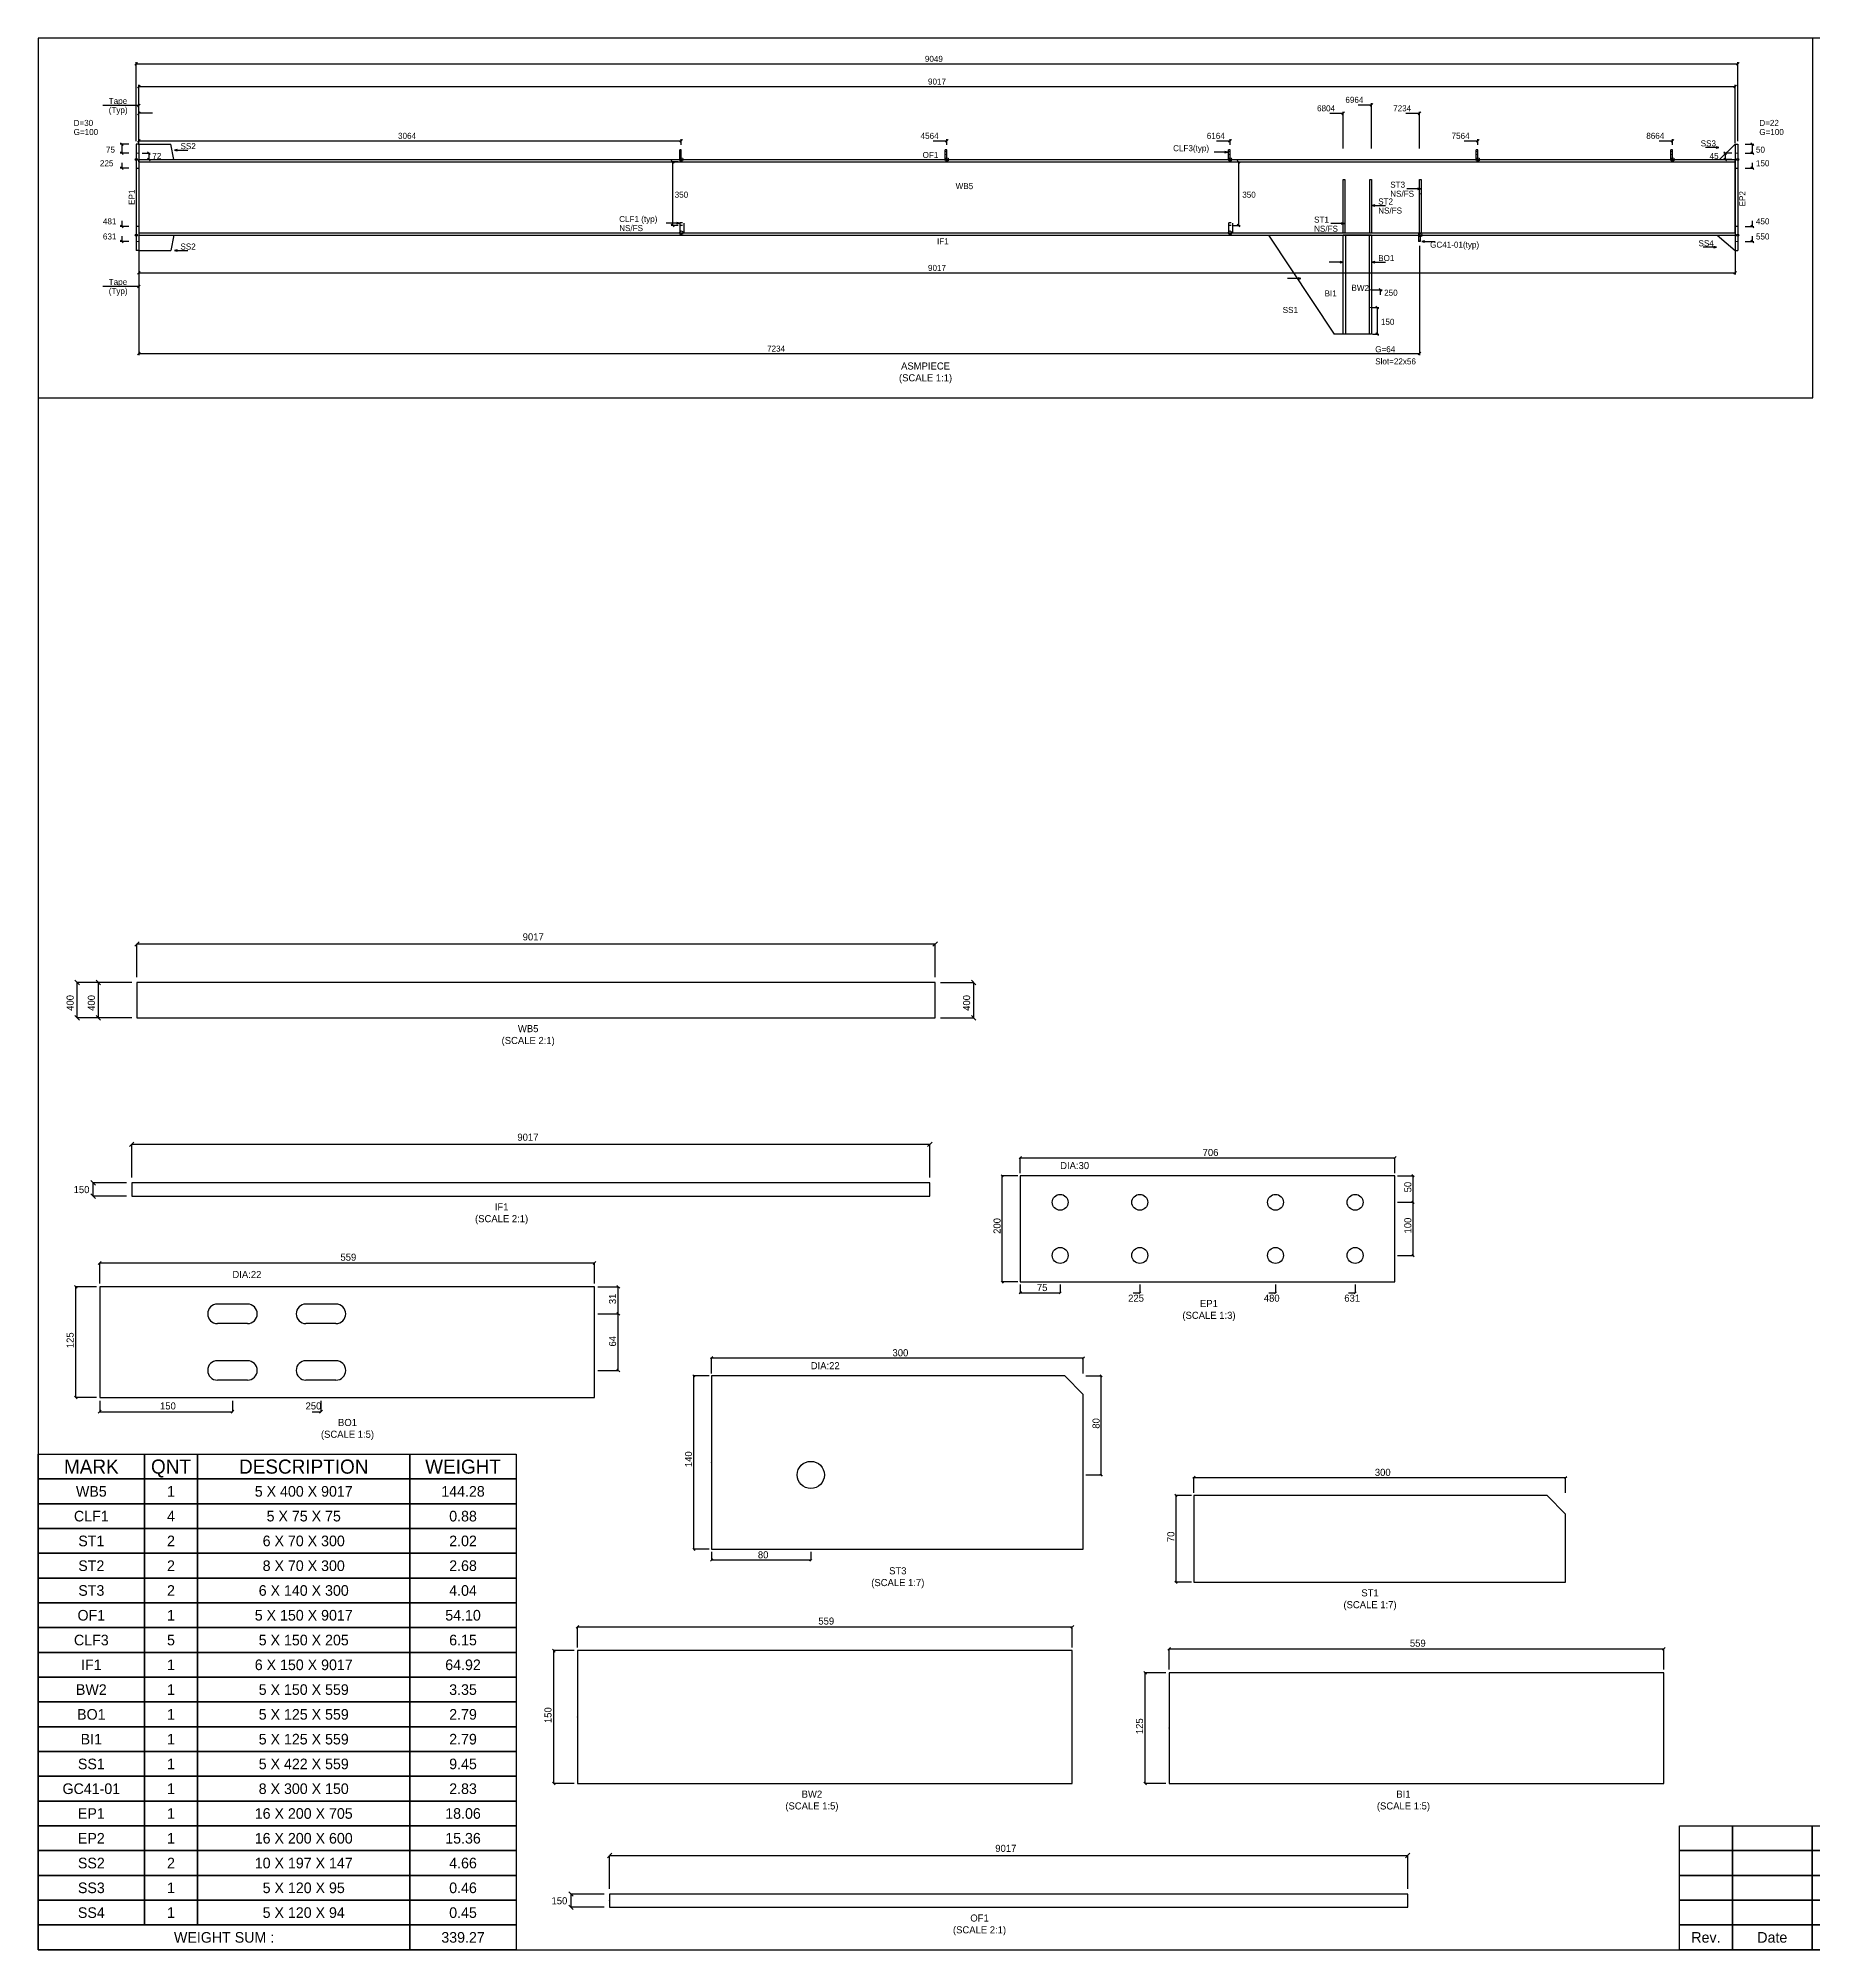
# Model space of a CAD drawing. Header units: metres. Extents: x 0 to 15272, y 0 to 10800.
# Drawn here: x 0 to 10031, y 0 to 10800 of the extents above; entities that cross this region are included whole.
import ezdxf
from ezdxf.enums import TextEntityAlignment as Align

# ---------------------------------------------------------------- set-up
doc = ezdxf.new("R2010")
doc.units = ezdxf.units.M
doc.linetypes.add('CONTIN', pattern=[0])
doc.linetypes.add('DASHED', pattern=[0])
for name, color, linetype in [('1', 7, 'CONTIN'), ('11', 7, 'CONTIN'), ('12', 2, 'CONTIN'), ('13', 2, 'CONTIN'), ('15', 6, 'CONTIN'), ('2', 7, 'CONTIN'), ('21', 7, 'CONTIN'), ('3', 1, 'CONTIN'), ('4', 1, 'CONTIN'), ('5', 7, 'CONTIN'), ('6', 4, 'CONTIN'), ('7', 3, 'DASHED'), ('9', 7, 'CONTIN')]:
    doc.layers.add(name, color=color, linetype=linetype)
doc.styles.add('SIMPLEX', font='txt')
picture_1 = doc.add_image_def('image1.png', size_in_pixel=(229, 276))

# ---------------------------------------------------------------- blocks, each defined once
blk = doc.blocks.new('PART_TABLE_BLOCK')
for points in [[(0, 2800), (600, 2800), (600, 2660), (0, 2660)], [(600, 2800), (900, 2800), (900, 2660), (600, 2660)], [(900, 2800), (2100, 2800), (2100, 2660), (900, 2660)], [(2100, 2800), (2700, 2800), (2700, 2660), (2100, 2660)], [(0, 2660), (600, 2660), (600, 2520), (0, 2520)], [(600, 2660), (900, 2660), (900, 2520), (600, 2520)], [(900, 2660), (2100, 2660), (2100, 2520), (900, 2520)], [(2100, 2660), (2700, 2660), (2700, 2520), (2100, 2520)], [(0, 2520), (600, 2520), (600, 2380), (0, 2380)], [(600, 2520), (900, 2520), (900, 2380), (600, 2380)], [(900, 2520), (2100, 2520), (2100, 2380), (900, 2380)], [(2100, 2520), (2700, 2520), (2700, 2380), (2100, 2380)], [(0, 2380), (600, 2380), (600, 2240), (0, 2240)], [(600, 2380), (900, 2380), (900, 2240), (600, 2240)], [(900, 2380), (2100, 2380), (2100, 2240), (900, 2240)], [(2100, 2380), (2700, 2380), (2700, 2240), (2100, 2240)], [(0, 2240), (600, 2240), (600, 2100), (0, 2100)], [(600, 2240), (900, 2240), (900, 2100), (600, 2100)], [(900, 2240), (2100, 2240), (2100, 2100), (900, 2100)], [(2100, 2240), (2700, 2240), (2700, 2100), (2100, 2100)], [(0, 2100), (600, 2100), (600, 1960), (0, 1960)], [(600, 2100), (900, 2100), (900, 1960), (600, 1960)], [(900, 2100), (2100, 2100), (2100, 1960), (900, 1960)], [(2100, 2100), (2700, 2100), (2700, 1960), (2100, 1960)], [(0, 1960), (600, 1960), (600, 1820), (0, 1820)], [(600, 1960), (900, 1960), (900, 1820), (600, 1820)], [(900, 1960), (2100, 1960), (2100, 1820), (900, 1820)], [(2100, 1960), (2700, 1960), (2700, 1820), (2100, 1820)], [(0, 1820), (600, 1820), (600, 1680), (0, 1680)], [(600, 1820), (900, 1820), (900, 1680), (600, 1680)], [(900, 1820), (2100, 1820), (2100, 1680), (900, 1680)], [(2100, 1820), (2700, 1820), (2700, 1680), (2100, 1680)], [(0, 1680), (600, 1680), (600, 1540), (0, 1540)], [(600, 1680), (900, 1680), (900, 1540), (600, 1540)], [(900, 1680), (2100, 1680), (2100, 1540), (900, 1540)], [(2100, 1680), (2700, 1680), (2700, 1540), (2100, 1540)], [(0, 1540), (600, 1540), (600, 1400), (0, 1400)], [(600, 1540), (900, 1540), (900, 1400), (600, 1400)], [(900, 1540), (2100, 1540), (2100, 1400), (900, 1400)], [(2100, 1540), (2700, 1540), (2700, 1400), (2100, 1400)], [(0, 1400), (600, 1400), (600, 1260), (0, 1260)], [(600, 1400), (900, 1400), (900, 1260), (600, 1260)], [(900, 1400), (2100, 1400), (2100, 1260), (900, 1260)], [(2100, 1400), (2700, 1400), (2700, 1260), (2100, 1260)], [(0, 1260), (600, 1260), (600, 1120), (0, 1120)], [(600, 1260), (900, 1260), (900, 1120), (600, 1120)], [(900, 1260), (2100, 1260), (2100, 1120), (900, 1120)], [(2100, 1260), (2700, 1260), (2700, 1120), (2100, 1120)], [(0, 1120), (600, 1120), (600, 980), (0, 980)], [(600, 1120), (900, 1120), (900, 980), (600, 980)], [(900, 1120), (2100, 1120), (2100, 980), (900, 980)], [(2100, 1120), (2700, 1120), (2700, 980), (2100, 980)], [(0, 980), (600, 980), (600, 840), (0, 840)], [(600, 980), (900, 980), (900, 840), (600, 840)], [(900, 980), (2100, 980), (2100, 840), (900, 840)], [(2100, 980), (2700, 980), (2700, 840), (2100, 840)], [(0, 840), (600, 840), (600, 700), (0, 700)], [(600, 840), (900, 840), (900, 700), (600, 700)], [(900, 840), (2100, 840), (2100, 700), (900, 700)], [(2100, 840), (2700, 840), (2700, 700), (2100, 700)], [(0, 700), (600, 700), (600, 560), (0, 560)], [(600, 700), (900, 700), (900, 560), (600, 560)], [(900, 700), (2100, 700), (2100, 560), (900, 560)], [(2100, 700), (2700, 700), (2700, 560), (2100, 560)], [(0, 560), (600, 560), (600, 420), (0, 420)], [(600, 560), (900, 560), (900, 420), (600, 420)], [(900, 560), (2100, 560), (2100, 420), (900, 420)], [(2100, 560), (2700, 560), (2700, 420), (2100, 420)], [(0, 420), (600, 420), (600, 280), (0, 280)], [(600, 420), (900, 420), (900, 280), (600, 280)], [(900, 420), (2100, 420), (2100, 280), (900, 280)], [(2100, 420), (2700, 420), (2700, 280), (2100, 280)], [(0, 280), (600, 280), (600, 140), (0, 140)], [(600, 280), (900, 280), (900, 140), (600, 140)], [(900, 280), (2100, 280), (2100, 140), (900, 140)], [(2100, 280), (2700, 280), (2700, 140), (2100, 140)], [(0, 140), (2100, 140), (2100, 0), (0, 0)], [(2100, 140), (2700, 140), (2700, 0), (2100, 0)]]:
    blk.add_lwpolyline(points, close=True)
for s, height, p in [('MARK', 80, (300, 2730)), ('QNT', 80, (750, 2730)), ('DESCRIPTION', 80, (1500, 2730)), ('WEIGHT', 80, (2400, 2730)), ('WB5', 60, (300, 2590)), ('1', 60, (750, 2590)), ('5 X 400 X 9017', 60, (1500, 2590)), ('144.28', 60, (2400, 2590)), ('CLF1', 60, (300, 2450)), ('4', 60, (750, 2450)), ('5 X 75 X 75', 60, (1500, 2450)), ('0.88', 60, (2400, 2450)), ('ST1', 60, (300, 2310)), ('2', 60, (750, 2310)), ('6 X 70 X 300', 60, (1500, 2310)), ('2.02', 60, (2400, 2310)), ('ST2', 60, (300, 2170)), ('2', 60, (750, 2170)), ('8 X 70 X 300', 60, (1500, 2170)), ('2.68', 60, (2400, 2170)), ('ST3', 60, (300, 2030)), ('2', 60, (750, 2030)), ('6 X 140 X 300', 60, (1500, 2030)), ('4.04', 60, (2400, 2030)), ('OF1', 60, (300, 1890)), ('1', 60, (750, 1890)), ('5 X 150 X 9017', 60, (1500, 1890)), ('54.10', 60, (2400, 1890)), ('CLF3', 60, (300, 1750)), ('5', 60, (750, 1750)), ('5 X 150 X 205', 60, (1500, 1750)), ('6.15', 60, (2400, 1750)), ('IF1', 60, (300, 1610)), ('1', 60, (750, 1610)), ('6 X 150 X 9017', 60, (1500, 1610)), ('64.92', 60, (2400, 1610)), ('BW2', 60, (300, 1470)), ('1', 60, (750, 1470)), ('5 X 150 X 559', 60, (1500, 1470)), ('3.35', 60, (2400, 1470)), ('BO1', 60, (300, 1330)), ('1', 60, (750, 1330)), ('5 X 125 X 559', 60, (1500, 1330)), ('2.79', 60, (2400, 1330)), ('BI1', 60, (300, 1190)), ('1', 60, (750, 1190)), ('5 X 125 X 559', 60, (1500, 1190)), ('2.79', 60, (2400, 1190)), ('SS1', 60, (300, 1050)), ('5 X 422 X 559', 60, (1500, 1050)), ('9.45', 60, (2400, 1050)), ('1', 60, (750, 1050)), ('GC41-01', 60, (300, 910)), ('1', 60, (750, 910)), ('8 X 300 X 150', 60, (1500, 910)), ('2.83', 60, (2400, 910)), ('EP1', 60, (300, 770)), ('1', 60, (750, 770)), ('16 X 200 X 705', 60, (1500, 770)), ('18.06', 60, (2400, 770)), ('EP2', 60, (300, 630)), ('1', 60, (750, 630)), ('16 X 200 X 600', 60, (1500, 630)), ('15.36', 60, (2400, 630)), ('SS2', 60, (300, 490)), ('2', 60, (750, 490)), ('10 X 197 X 147', 60, (1500, 490)), ('4.66', 60, (2400, 490)), ('SS3', 60, (300, 350)), ('1', 60, (750, 350)), ('5 X 120 X 95', 60, (1500, 350)), ('0.46', 60, (2400, 350)), ('SS4', 60, (300, 210)), ('1', 60, (750, 210)), ('5 X 120 X 94', 60, (1500, 210)), ('0.45', 60, (2400, 210)), ('WEIGHT SUM :', 60, (1050, 70)), ('339.27', 60, (2400, 70))]:
    blk.add_text(s, height=height).set_placement(p, align=Align.MIDDLE_CENTER)
blk = doc.blocks.new('Title_Block')
for points in [[(-6000, 700), (-5700, 700), (-5700, 560), (-6000, 560)], [(-5700, 700), (-5250, 700), (-5250, 560), (-5700, 560)], [(-5250, 700), (-4350, 700), (-4350, 560), (-5250, 560)], [(-4350, 700), (-4050, 700), (-4050, 560), (-4350, 560)], [(-4050, 700), (-3750, 700), (-3750, 560), (-4050, 560)], [(-3750, 700), (-3000, 700), (-3000, 0), (-3750, 0)], [(-3000, 700), (0, 700), (0, 560), (-3000, 560)], [(-6000, 560), (-5700, 560), (-5700, 420), (-6000, 420)], [(-5700, 560), (-5250, 560), (-5250, 420), (-5700, 420)], [(-5250, 560), (-4350, 560), (-4350, 420), (-5250, 420)], [(-4350, 560), (-4050, 560), (-4050, 420), (-4350, 420)], [(-4050, 560), (-3750, 560), (-3750, 420), (-4050, 420)], [(-3000, 560), (0, 560), (0, 420), (-3000, 420)], [(-6000, 420), (-5700, 420), (-5700, 280), (-6000, 280)], [(-5700, 420), (-5250, 420), (-5250, 280), (-5700, 280)], [(-5250, 420), (-4350, 420), (-4350, 280), (-5250, 280)], [(-4350, 420), (-4050, 420), (-4050, 280), (-4350, 280)], [(-4050, 420), (-3750, 420), (-3750, 280), (-4050, 280)], [(-3000, 420), (-1200, 420), (-1200, 280), (-3000, 280)], [(-1200, 420), (0, 420), (0, 280), (-1200, 280)], [(-6000, 280), (-5700, 280), (-5700, 140), (-6000, 140)], [(-5700, 280), (-5250, 280), (-5250, 140), (-5700, 140)], [(-5250, 280), (-4350, 280), (-4350, 140), (-5250, 140)], [(-4350, 280), (-4050, 280), (-4050, 140), (-4350, 140)], [(-4050, 280), (-3750, 280), (-3750, 140), (-4050, 140)], [(-3000, 280), (-2000, 280), (-2000, 140), (-3000, 140)], [(-2000, 280), (-1000, 280), (-1000, 140), (-2000, 140)], [(-1000, 280), (0, 280), (0, 140), (-1000, 140)], [(-6000, 140), (-5700, 140), (-5700, 0), (-6000, 0)], [(-5700, 140), (-5250, 140), (-5250, 0), (-5700, 0)], [(-5250, 140), (-4350, 140), (-4350, 0), (-5250, 0)], [(-4350, 140), (-4050, 140), (-4050, 0), (-4350, 0)], [(-4050, 140), (-3750, 140), (-3750, 0), (-4050, 0)], [(-3000, 140), (-2000, 140), (-2000, 0), (-3000, 0)], [(-2000, 140), (-1000, 140), (-1000, 0), (-2000, 0)], [(-1000, 140), (0, 140), (0, 0), (-1000, 0)]]:
    blk.add_lwpolyline(points, close=True)
for s, p in [(' Project : CHECKED BY', (-2996, 630)), (' NAME    : CL3-1', (-2996, 490)), (' Job     : C163-127', (-2996, 350)), (' Bldg.No.: Assembly', (-1196, 350)), (' Qnt: 6', (-2996, 210)), (' Mark: CL3-1', (-1996, 210)), (' Length: 9049', (-996, 210)), (' WEIGHT: 339.27', (-2996, 70)), (' Part: NEW', (-1996, 70)), (' Fin: Red Oxide', (-996, 70))]:
    blk.add_text(s, height=60).set_placement(p, align=Align.MIDDLE_LEFT)
for s, p in [('Rev.', (-5850, 70)), ('Date', (-5475, 70)), ('Description', (-4800, 70)), ('Drw.', (-4200, 70)), ('Chk.', (-3900, 70))]:
    blk.add_text(s, height=60).set_placement(p, align=Align.MIDDLE_CENTER)
image = blk.add_image(picture_1, insert=(-3674, 105), size_in_units=(598, 490))
blk = doc.blocks.new('ARROW')
at = {"layer": '2'}
blk.add_line((-0.635, -0.635), (0.635, 0.635), dxfattribs=at)
blk = doc.blocks.new('FLGHOL')
at = {"layer": '6'}
blk.add_solid([(-6.35, 0), (6.35, 0), (-6.35, 25.4), (6.35, 25.4)], dxfattribs=at)
blk = doc.blocks.new('GRTCLPB')
at = {"layer": '13'}
for p, q in [((-12.7, 0), (-12.7, 152.4)), ((-12.7, 152.4), (12.7, 152.4)), ((-12.7, 0), (12.7, 0)), ((12.7, 0), (12.7, 152.4))]:
    blk.add_line(p, q, dxfattribs=at)
at = {"layer": '6'}
for points in [[(-12.7, 119.38), (12.7, 119.38), (-12.7, 134.62), (12.7, 134.62)], [(-12.7, 68.58), (12.7, 68.58), (-12.7, 83.82), (12.7, 83.82)]]:
    blk.add_solid(points, dxfattribs=at)
blk = doc.blocks.new('ARROWP')
for p, q in [((0, 0), (-1.27, 0.318)), ((-1.27, 0.318), (-1.27, -0.318)), ((-1.27, -0.318), (0, 0))]:
    blk.add_line(p, q)
blk = doc.blocks.new('GRTCLP1')
at = {"layer": '13'}
for p, q in [((-12.7, 0), (-12.7, 101.6)), ((-12.7, 101.6), (12.7, 101.6)), ((-12.7, 0), (12.7, 0)), ((12.7, 0), (12.7, 101.6))]:
    blk.add_line(p, q, dxfattribs=at)
at = {"layer": '6'}
blk.add_solid([(-12.7, 68.58), (12.7, 68.58), (-12.7, 83.82), (12.7, 83.82)], dxfattribs=at)
blk = doc.blocks.new('BRCCLP')
at = {"layer": '1'}
blk.add_solid([(-12.7, 68.58), (12.7, 68.58), (-12.7, 83.82), (12.7, 83.82)], dxfattribs=at)
at = {"layer": '2'}
for p in [(-12.7, 101.6), (12.7, 0)]:
    blk.add_line(p, (12.7, 101.6), dxfattribs=at)
blk = doc.blocks.new('CIRCLE')
at = {"layer": '1'}
blk.add_circle((0, 0), 10.2, dxfattribs=at)
blk = doc.blocks.new('FLAT_ASMPIECE')
at = {"layer": '1'}
for p, q in [((569.169, 1332.328), (569.169, 1346.057)), ((569.169, 1346.057), (9586.452, 1346.057)), ((569.169, 1332.328), (569.169, 932.328)), ((569.169, 1332.328), (9586.452, 1332.328)), ((9586.452, 1332.328), (9586.452, 1346.057)), ((9586.452, 932.328), (9586.452, 1332.328)), ((3646.898, 987.246), (3646.898, 932.328)), ((6746.899, 987.245), (6746.899, 932.328)), ((569.169, 932.328), (569.169, 918.599)), ((569.169, 932.328), (9586.452, 932.328)), ((569.169, 918.599), (9586.452, 918.598)), ((6950.43, 918.598), (7322.37, 359.598)), ((7373.17, 359.598), (7373.17, 918.598)), ((7533.17, 918.598), (7373.17, 918.598)), ((7386.899, 359.598), (7386.899, 918.598)), ((7519.441, 918.598), (7519.441, 359.598)), ((7533.17, 918.598), (7533.17, 359.598)), ((9586.452, 932.328), (9586.452, 918.598)), ((7373.17, 359.598), (7322.37, 359.598)), ((7533.17, 359.598), (7373.17, 359.598))]:
    blk.add_line(p, q, dxfattribs=at)
at = {"layer": '12'}
for p, q in [((569.169, 1433.163), (553.914, 1433.163)), ((553.914, 1433.163), (553.914, 831.493)), ((569.169, 1433.163), (569.169, 831.493)), ((9586.452, 1433.163), (9601.707, 1433.163)), ((9586.452, 1433.163), (9586.452, 831.493)), ((9601.707, 1433.163), (9601.707, 831.493)), ((569.169, 831.493), (553.914, 831.493)), ((9586.452, 831.493), (9601.707, 831.493))]:
    blk.add_line(p, q, dxfattribs=at)
at = {"layer": '15'}
for centre in [(3633.169, 1346.057), (5133.169, 1346.057), (6733.169, 1346.057), (8133.169, 1346.057), (9233.17, 1346.057), (3633.169, 932.328), (6733.169, 932.328), (7807.745, 918.598)]:
    blk.add_circle(centre, 10.251, dxfattribs=at)
at = {"layer": '2'}
for p, q in [((553.914, 1449.744), (553.914, 1895.234)), ((553.914, 1886.081), (9601.707, 1886.081)), ((9601.707, 1449.743), (9601.707, 1895.234)), ((569.169, 1437.587), (569.169, 1767.093)), ((569.169, 1757.94), (9586.452, 1757.94)), ((9586.452, 1437.586), (9586.452, 1767.092)), ((7456.896, 1654.755), (7533.17, 1654.755)), ((7533.17, 1408.602), (7533.17, 1663.908)), ((569.169, 1436.014), (569.169, 1616.069)), ((645.444, 1606.916), (569.169, 1606.916)), ((7296.895, 1606.916), (7373.169, 1606.916)), ((7373.169, 1408.602), (7373.169, 1616.069)), ((7726.895, 1606.916), (7803.169, 1606.916)), ((7803.169, 1408.602), (7803.169, 1616.069)), ((511.2, 1433.163), (462.385, 1433.163)), ((471.538, 1433.163), (471.538, 1381.906)), ((569.169, 1428.434), (569.169, 1460.469)), ((569.169, 1451.316), (3633.169, 1451.316)), ((3633.169, 1428.434), (3633.169, 1460.469)), ((5056.895, 1451.316), (5133.169, 1451.316)), ((5133.169, 1428.434), (5133.169, 1460.469)), ((6656.895, 1451.316), (6733.169, 1451.316)), ((6733.169, 1428.434), (6733.169, 1460.469)), ((8056.895, 1451.316), (8133.169, 1451.316)), ((8133.169, 1428.434), (8133.169, 1460.469)), ((9156.896, 1451.316), (9233.17, 1451.316)), ((9233.17, 1428.434), (9233.17, 1460.469)), ((9644.421, 1433.163), (9693.236, 1433.163)), ((9684.083, 1433.163), (9684.083, 1381.906)), ((511.2, 1381.906), (462.385, 1381.906)), ((511.2, 1296.479), (462.385, 1296.479)), ((471.538, 1326.989), (471.538, 1296.479)), ((587.475, 1381.906), (633.24, 1381.906)), ((587.475, 1346.057), (633.24, 1346.057)), ((624.087, 1381.906), (624.087, 1346.057)), ((3614.863, 1332.328), (3575.2, 1332.328)), ((3584.353, 1332.328), (3584.353, 973.516)), ((6751.475, 1332.328), (6791.138, 1332.328)), ((6781.985, 1332.328), (6781.985, 973.516)), ((9568.147, 1381.906), (9522.382, 1381.906)), ((9568.147, 1346.057), (9522.382, 1346.057)), ((9531.534, 1381.906), (9531.534, 1346.057)), ((9644.421, 1381.906), (9693.236, 1381.906)), ((9644.421, 1296.479), (9693.236, 1296.479)), ((9684.083, 1326.988), (9684.083, 1296.479)), ((471.538, 998.687), (471.538, 968.177)), ((3614.863, 973.516), (3575.2, 973.516)), ((6751.475, 973.516), (6791.138, 973.516)), ((9684.083, 998.686), (9684.083, 968.177)), ((511.2, 968.177), (462.385, 968.177)), ((511.2, 882.75), (462.385, 882.75)), ((471.538, 913.259), (471.538, 882.75)), ((9644.421, 968.177), (9693.236, 968.177)), ((9644.421, 882.749), (9693.236, 882.749)), ((9684.083, 913.259), (9684.083, 882.749)), ((569.169, 857.579), (569.169, 240)), ((7803.169, 857.579), (7803.169, 240)), ((9586.452, 827.069), (9586.452, 695.877)), ((569.169, 705.03), (9586.452, 705.03)), ((7537.746, 609.598), (7592.664, 609.598)), ((7583.511, 582.139), (7583.511, 609.598)), ((7537.746, 509.598), (7574.358, 509.598)), ((7565.205, 509.598), (7565.205, 359.598)), ((7537.746, 359.598), (7574.358, 359.598)), ((569.169, 249.153), (7803.169, 249.153))]:
    blk.add_line(p, q, dxfattribs=at)
at = {"layer": '3'}
for p, q in [((569.169, 1437.587), (569.169, 1742.685)), ((569.169, 1651.156), (364.143, 1651.156)), ((9494.97, 1414.399), (9418.695, 1414.399)), ((769.72, 1398.992), (845.995, 1398.992)), ((6719.44, 1387.245), (6643.165, 1387.245)), ((7536.221, 1086.097), (7612.495, 1086.097)), ((7809.271, 1181.071), (7732.997, 1181.071)), ((3624.016, 987.063), (3547.741, 987.063)), ((7379.271, 983.584), (7302.996, 983.584)), ((7816.899, 881.986), (7893.173, 881.986)), ((569.169, 827.069), (569.169, 695.877)), ((569.169, 827.069), (569.169, 613.5)), ((769.22, 831.493), (845.495, 831.493)), ((7370.119, 766.436), (7293.845, 766.436)), ((7536.221, 766.436), (7612.495, 766.436)), ((9482.566, 850.256), (9406.292, 850.256)), ((7133.349, 673.269), (7057.075, 673.269)), ((569.169, 628.755), (364.143, 628.755))]:
    blk.add_line(p, q, dxfattribs=at)
at = {"layer": '9'}
for p, q in [((569.169, 1433.163), (749.012, 1433.163)), ((766.669, 1346.057), (749.012, 1433.163)), ((9498.022, 1346.057), (9586.452, 1433.163)), ((7373.169, 932.328), (7373.169, 1232.328)), ((7373.169, 1232.328), (7382.322, 1232.328)), ((7382.322, 1232.328), (7382.322, 932.328)), ((7524.017, 932.328), (7524.017, 1232.328)), ((7524.017, 1232.328), (7533.17, 1232.328)), ((7533.17, 1232.328), (7533.17, 932.328)), ((7803.169, 932.328), (7803.169, 1232.328)), ((7803.169, 1232.328), (7812.322, 1232.328)), ((7812.322, 1232.328), (7812.322, 932.328)), ((766.169, 918.599), (748.512, 831.493)), ((7373.169, 932.328), (7382.322, 932.328)), ((7524.017, 932.328), (7533.17, 932.328)), ((7803.169, 932.328), (7812.322, 932.328)), ((9485.617, 918.598), (9586.452, 831.493)), ((569.169, 831.493), (748.512, 831.493))]:
    blk.add_line(p, q, dxfattribs=at)
at = {"layer": '1', "xscale": -0.36, "yscale": 0.36, "zscale": 0.36}
for p in [(3628.592, 1346.057), (5128.593, 1346.057), (6728.593, 1346.057), (8128.593, 1346.057), (9228.594, 1346.057)]:
    blk.add_blockref('GRTCLPB', p, dxfattribs=at)
at = {"layer": '15', "xscale": 0.601, "yscale": 0.601, "zscale": 0.601}
for p in [(553.914, 1346.057), (9601.707, 1346.057), (553.914, 918.599), (9601.707, 918.598)]:
    blk.add_blockref('CIRCLE', p, dxfattribs=at)
at = {"layer": '2', "xscale": 12.012, "yscale": 12.012, "zscale": 12.012}
for p, rotation in [((553.914, 1886.081), 180), ((569.169, 1757.94), 180), ((569.169, 1606.916), 180), ((471.538, 1433.163), 90), ((569.169, 1451.316), 180), ((9684.083, 1433.163), 90), ((471.538, 1381.906), -90), ((471.538, 1296.479), -90), ((624.087, 1381.906), 90), ((624.087, 1346.057), -90), ((3584.353, 1332.328), 90), ((6781.985, 1332.328), 90), ((9531.534, 1381.906), 90), ((9531.534, 1346.057), -90), ((9684.083, 1381.906), -90), ((9684.083, 1296.479), -90), ((471.538, 968.177), -90), ((3584.353, 973.516), -90), ((6781.985, 973.516), -90), ((9684.083, 968.177), -90), ((471.538, 882.75), -90), ((9684.083, 882.749), -90), ((7583.511, 609.598), 90), ((7565.205, 509.598), 90), ((7565.205, 359.598), -90), ((569.169, 249.153), 180)]:
    blk.add_blockref('ARROW', p, dxfattribs=dict(at, rotation=rotation))
for p in [(9601.707, 1886.081), (9586.452, 1757.94), (7533.17, 1654.755), (7373.169, 1606.916), (7803.169, 1606.916), (3633.169, 1451.316), (5133.169, 1451.316), (6733.169, 1451.316), (8133.169, 1451.316), (9233.17, 1451.316), (9586.452, 705.03), (7803.169, 249.153)]:
    blk.add_blockref('ARROW', p, dxfattribs=at)
at = {"layer": '3', "xscale": 12.012, "yscale": 12.012, "zscale": 12.012}
for name, p in [('ARROW', (569.169, 1651.156)), ('ARROWP', (9494.97, 1414.399)), ('ARROWP', (6719.44, 1387.245)), ('ARROWP', (7809.271, 1181.071)), ('ARROWP', (3624.016, 987.063)), ('ARROWP', (7379.271, 983.584)), ('ARROWP', (7370.119, 766.436)), ('ARROWP', (9482.566, 850.256)), ('ARROWP', (7133.349, 673.269)), ('ARROW', (569.169, 628.755))]:
    blk.add_blockref(name, p, dxfattribs=at)
at = {"layer": '3', "xscale": 12.012, "yscale": 12.012, "zscale": 12.012, "rotation": 180}
for name, p in [('ARROWP', (769.72, 1398.992)), ('ARROWP', (7536.221, 1086.097)), ('ARROWP', (7816.899, 881.986)), ('ARROWP', (769.22, 831.493)), ('ARROWP', (7536.221, 766.436)), ('ARROW', (569.169, 705.03))]:
    blk.add_blockref(name, p, dxfattribs=at)
at = {"layer": '6'}
for p, xscale, yscale, zscale, rotation in [((553.914, 1381.906), 0.541, 0.601, 0.601, -90), ((553.914, 1296.479), 0.541, 0.601, 0.601, -90), ((9586.452, 1381.906), 0.541, 0.601, 0.601, -90), ((9586.452, 1296.479), 0.541, 0.601, 0.601, -90), ((7812.322, 1152.328), 0.541, 0.36, 0.36, 90), ((553.914, 968.177), 0.541, 0.601, 0.601, -90), ((553.914, 882.75), 0.541, 0.601, 0.601, -90), ((9586.452, 968.177), 0.541, 0.601, 0.601, -90), ((9586.452, 882.749), 0.541, 0.601, 0.601, -90), ((7519.441, 609.598), -0.541, -0.541, -0.541, 90), ((7519.441, 509.598), -0.541, -0.541, -0.541, 90)]:
    blk.add_blockref('FLGHOL', p, dxfattribs=dict(at, xscale=xscale, yscale=yscale, zscale=zscale, rotation=rotation))
at = {"layer": '7', "xscale": -0.541, "yscale": 0.541, "zscale": 0.541}
for p in [(3633.169, 932.328), (6733.169, 932.328)]:
    blk.add_blockref('BRCCLP', p, dxfattribs=at)
at = {"layer": '7', "xscale": 0.36, "yscale": 0.36, "zscale": 0.36, "rotation": 180}
blk.add_blockref('GRTCLP1', (7803.169, 918.598), dxfattribs=at)
at = {"style": 'SIMPLEX'}
blk.add_text('BW2', height=34.171, rotation=-1.571, dxfattribs=at).set_placement((7418.999, 604.927))
at = {"insert": (5013.13, 140), "char_height": 40, "attachment_point": 5}
blk.add_mtext('ASMPIECE\\P(SCALE 1:1)', dxfattribs=at)
at = {"layer": '11', "style": 'SIMPLEX'}
for s, p in [('9049', (5009.469, 1897.471)), ('9017', (5027.011, 1769.33)), ('6804', (7225.095, 1618.306)), ('6964', (7385.096, 1666.146)), ('7234', (7655.095, 1618.306)), ('75', (382.652, 1384.754)), ('3064', (2032.827, 1462.707)), ('4564', (4985.095, 1462.706)), ('6164', (6602.18, 1462.706)), ('7564', (7985.095, 1462.706)), ('8664', (9085.096, 1462.706)), ('50', (9704.626, 1384.754)), ('225', (348.481, 1307.869)), ('72', (644.63, 1348.905)), ('45', (9442.649, 1348.905)), ('150', (9704.626, 1307.869)), ('350', (3595.744, 1130.141)), ('350', (6802.528, 1130.141)), ('481', (365.567, 979.567)), ('450', (9704.626, 979.567)), ('631', (365.567, 894.14)), ('550', (9704.626, 894.139)), ('9017', (5027.011, 716.42)), ('250', (7604.054, 576.566)), ('150', (7585.748, 411.818)), ('7234', (4117.827, 260.543))]:
    blk.add_text(s, height=34.171, dxfattribs=at).set_placement(p)
at = {"layer": '21', "style": 'SIMPLEX'}
for s, p in [('G=100', (200, 1484.42)), ('D=30', (200, 1535.676)), ('G=100', (9723.746, 1484.419)), ('D=22', (9723.746, 1535.675)), ('Slot=22x56', (7553.612, 188.342)), ('G=64', (7553.612, 257.085))]:
    blk.add_text(s, height=34.171, dxfattribs=at).set_placement(p)
at = {"layer": '3', "style": 'SIMPLEX'}
for s, p in [('Tape', (398.314, 1659.698)), ('(Typ)', (398.314, 1608.442)), ('SS2', (803.891, 1404.687)), ('CLF3(typ)', (6411.901, 1392.941)), ('SS3', (9392.457, 1420.094)), ('OF1', (4996.486, 1354.6)), ('WB5', (5183.169, 1178.558)), ('ST3', (7638.416, 1186.766)), ('ST2', (7570.392, 1091.792)), ('NS/FS', (7638.416, 1135.51)), ('CLF1 (typ)', (3282.306, 992.758)), ('NS/FS', (3282.306, 941.501)), ('ST1', (7208.416, 989.279)), ('NS/FS', (7208.416, 938.023)), ('NS/FS', (7570.392, 1040.536)), ('SS2', (803.391, 837.188)), ('IF1', (5077.811, 867.342)), (' GC41-01(typ)', (7851.069, 847.682)), ('SS4', (9380.053, 855.951)), ('BO1', (7570.392, 772.131)), ('Tape', (398.314, 637.298)), ('(Typ)', (398.314, 586.042)), ('BI1', (7267.606, 572.131)), ('SS1', (7030.836, 478.964))]:
    blk.add_text(s, height=34.171, dxfattribs=at).set_placement(p)
for s, p in [('EP1', (545.372, 1089.614)), ('EP2', (9644.422, 1081.071))]:
    blk.add_text(s, height=34.171, rotation=90, dxfattribs=at).set_placement(p)
blk = doc.blocks.new('WB5')
at = {"layer": '3', "linetype": 'CONTINUOUS'}
for p, q in [((558, 440), (558, 240)), ((5067, 440), (558, 440)), ((5067, 240), (5067, 440)), ((558, 240), (5067, 240))]:
    blk.add_line(p, q, dxfattribs=at)
at = {"layer": '5', "linetype": 'CONTINUOUS'}
blk.add_line((558, 440), (558, 440), dxfattribs=at)
blk.add_line((558, 440), (558, 440), dxfattribs=at)
blk.add_circle((558, 440), 0.05, dxfattribs=at)
at = {"layer": '6', "linetype": 'CONTINUOUS'}
for p, q in [((558, 470), (558, 658)), ((558, 658), (5067, 658)), ((5067, 470), (5067, 658)), ((528, 440), (220, 440)), ((220, 240), (220, 440)), ((528, 440), (340, 440)), ((340, 240), (340, 440)), ((5097, 440), (5285, 440)), ((5285, 240), (5285, 440)), ((528, 240), (220, 240)), ((528, 240), (340, 240)), ((5097, 240), (5285, 240))]:
    blk.add_line(p, q, dxfattribs=at)
at = {"layer": '6', "xscale": 20.0384065, "yscale": 20.0384065, "zscale": 40.076813}
for p, rotation in [((558, 658), 180), ((220, 440), 90), ((340, 440), 90), ((5285, 440), 90), ((220, 240), -90.00000000000001), ((340, 240), -90.00000000000001), ((5285, 240), -90.00000000000001)]:
    blk.add_blockref('ARROW', p, dxfattribs=dict(at, rotation=rotation))
blk.add_blockref('ARROW', (5067, 658), dxfattribs=at)
at = {"insert": (2768, 140), "char_height": 40, "attachment_point": 5}
blk.add_mtext('WB5\\P(SCALE 2:1)', dxfattribs=at)
at = {"layer": '5'}
blk.add_text('ZERO', height=0.0075, dxfattribs=at).set_placement((558, 240))
at = {"layer": '6'}
blk.add_text('9017', height=40, dxfattribs=at).set_placement((2737, 678))
for p in [(200, 280), (320, 280), (5265, 280)]:
    blk.add_text('400', height=40, rotation=90, dxfattribs=at).set_placement(p)
blk = doc.blocks.new('BO1')
at = {"layer": '3', "linetype": 'CONTINUOUS'}
for p, q in [((347.26388, 945.7445), (347.26388, 320.7445)), ((3142.26388, 945.7445), (347.26388, 945.7445)), ((3142.26388, 320.7445), (3142.26388, 945.7445)), ((347.26388, 320.7445), (3142.26388, 320.7445))]:
    blk.add_line(p, q, dxfattribs=at)
at = {"layer": '4', "linetype": 'CONTINUOUS'}
for p, q in [((1182.26388, 848.2445), (1012.26388, 848.2445)), ((1682.26388, 848.2445), (1512.26388, 848.2445)), ((1182.26388, 738.2445), (1012.26388, 738.2445)), ((1682.26388, 738.2445), (1512.26388, 738.2445)), ((1182.26388, 528.2445), (1012.26388, 528.2445)), ((1682.26388, 528.2445), (1512.26388, 528.2445)), ((1182.26388, 418.2445), (1012.26388, 418.2445)), ((1682.26388, 418.2445), (1512.26388, 418.2445))]:
    blk.add_line(p, q, dxfattribs=at)
for centre, start, end in [((1012.26388, 793.2445), 90, -90), ((1182.26388, 793.2445), -90, 90), ((1512.26388, 793.2445), 90, -90), ((1682.26388, 793.2445), -90, 90), ((1012.26388, 473.2445), 90, -90), ((1182.26388, 473.2445), -90, 90), ((1512.26388, 473.2445), 90, -90), ((1682.26388, 473.2445), -90, 90)]:
    blk.add_arc(centre, 55, start, end, dxfattribs=at)
at = {"layer": '5', "linetype": 'CONTINUOUS'}
for p, q in [((346.76388, 633.2445), (347.76388, 633.2445)), ((347.26388, 632.74451), (347.26388, 633.74449))]:
    blk.add_line(p, q, dxfattribs=at)
blk.add_circle((347.26388, 633.2445), 0.5, dxfattribs=at)
at = {"layer": '6', "linetype": 'CONTINUOUS'}
for p, q in [((347.26388, 964.377835), (347.26388, 1080.836175)), ((347.26388, 1080.58618), (3142.26388, 1080.58618)), ((3142.26388, 964.377835), (3142.26388, 1080.836175)), ((328.630595, 945.7445), (212.17225, 945.74451)), ((212.4222, 320.7445), (212.422245, 945.74451)), ((3160.89728, 945.7445), (3277.35573, 945.74449)), ((3277.10578, 793.24449), (3277.10578, 945.74449)), ((3160.89728, 793.2445), (3277.35573, 793.24449)), ((3160.89728, 793.2445), (3277.35573, 793.24449)), ((3277.10578, 473.2445), (3277.10578, 793.24449)), ((3160.89728, 473.2445), (3277.35573, 473.2445)), ((328.630545, 320.7445), (212.172205, 320.7445)), ((347.26388, 302.11115), (347.26388, 240)), ((347.26388, 240.25005), (1097.26388, 240.25005)), ((1097.26388, 302.11115), (1097.26388, 240)), ((1547.57503, 240.25005), (1597.26388, 240.25005)), ((1597.26388, 302.11115), (1597.26388, 240))]:
    blk.add_line(p, q, dxfattribs=at)
at = {"layer": '6', "xscale": 12.42222, "yscale": 12.42222, "zscale": 2.484444}
for p, rotation in [((347.26388, 1080.58618), 180), ((212.422245, 945.74451), 90), ((3277.10578, 945.74449), 90), ((3277.10578, 793.24449), -90.00000000000001), ((3277.10578, 793.24449), 90), ((3277.10578, 473.2445), -90.00000000000001), ((212.4222, 320.7445), -90.00000000000001), ((347.26388, 240.25005), 180)]:
    blk.add_blockref('ARROW', p, dxfattribs=dict(at, rotation=rotation))
for p in [(3142.26388, 1080.58618), (1097.26388, 240.25005), (1597.26388, 240.25005)]:
    blk.add_blockref('ARROW', p, dxfattribs=at)
at = {"insert": (1747.248815, 140), "char_height": 40, "attachment_point": 5}
blk.add_mtext('BO1\\P(SCALE 1:5)', dxfattribs=at)
at = {"layer": '5'}
blk.add_text('ZERO', height=0.075, dxfattribs=at).set_placement((347.26388, 433.2445))
at = {"layer": '6'}
for s, p in [('559', (1707.49718, 1093.0084)), ('DIA:22', (1097.26388, 995.43339)), ('150', (688.10277, 252.6723)), ('250', (1510.30833, 252.6723))]:
    blk.add_text(s, height=40, dxfattribs=at).set_placement(p)
for s, p in [('31', (3264.68363, 847.7556)), ('125', (200, 599.08339)), ('64', (3264.68363, 608.400065))]:
    blk.add_text(s, height=40, rotation=90, dxfattribs=at).set_placement(p)
blk = doc.blocks.new('BW2')
at = {"layer": '3', "linetype": 'CONTINUOUS'}
for p, q in [((347.26387, 990), (347.26387, 240)), ((3142.26387, 990), (347.26387, 990)), ((3142.26387, 240), (3142.26387, 990)), ((347.26387, 240), (3142.26387, 240))]:
    blk.add_line(p, q, dxfattribs=at)
at = {"layer": '5', "linetype": 'CONTINUOUS'}
for p, q in [((346.76387, 615), (347.76387, 615)), ((347.26387, 614.50001), (347.26387, 615.49999))]:
    blk.add_line(p, q, dxfattribs=at)
blk.add_circle((347.26387, 615), 0.5, dxfattribs=at)
at = {"layer": '6', "linetype": 'CONTINUOUS'}
for p, q in [((347.26387, 1008.633335), (347.26387, 1125.091675)), ((347.26387, 1124.84168), (3142.26387, 1124.84168)), ((3142.26387, 1008.633335), (3142.26387, 1125.091675)), ((328.63059, 990), (212.17225, 990.00001)), ((212.42219, 240), (212.422245, 990.00001)), ((328.630535, 240), (212.172195, 240))]:
    blk.add_line(p, q, dxfattribs=at)
at = {"layer": '6', "xscale": 12.42222, "yscale": 12.42222, "zscale": 2.484444}
for p, rotation in [((347.26387, 1124.84168), 180), ((212.422245, 990.00001), 90), ((212.42219, 240), -90.00000000000001)]:
    blk.add_blockref('ARROW', p, dxfattribs=dict(at, rotation=rotation))
blk.add_blockref('ARROW', (3142.26387, 1124.84168), dxfattribs=at)
at = {"insert": (1671.131935, 140), "char_height": 40, "attachment_point": 5}
blk.add_mtext('BW2\\P(SCALE 1:5)', dxfattribs=at)
at = {"layer": '5'}
blk.add_text('ZERO', height=0.075, dxfattribs=at).set_placement((347.26387, 415))
at = {"layer": '6'}
blk.add_text('559', height=40, dxfattribs=at).set_placement((1707.49717, 1137.2639))
blk.add_text('150', height=40, rotation=90, dxfattribs=at).set_placement((200, 580.83889))
blk = doc.blocks.new('ST3')
at = {"layer": '3', "linetype": 'CONTINUOUS'}
for p, q in [((310.483303, 1280.66669), (310.483303, 300.66669)), ((2305.483303, 1280.66669), (310.483303, 1280.66669)), ((2410.483303, 1175.66669), (2305.483303, 1280.66669)), ((2410.483303, 300.66669), (2410.483303, 1175.66669)), ((310.483303, 300.66669), (2410.483303, 300.66669))]:
    blk.add_line(p, q, dxfattribs=at)
at = {"layer": '4', "linetype": 'CONTINUOUS'}
blk.add_circle((870.483303, 720.66669), 77, dxfattribs=at)
at = {"layer": '5', "linetype": 'CONTINUOUS'}
for p, q in [((309.783303, 790.66669), (311.183303, 790.66669)), ((310.483303, 789.966704), (310.483303, 791.366676))]:
    blk.add_line(p, q, dxfattribs=at)
blk.add_circle((310.483303, 790.66669), 0.7, dxfattribs=at)
at = {"layer": '6', "linetype": 'CONTINUOUS'}
for p, q in [((310.483303, 1294.66669), (310.483303, 1382.166697)), ((310.483303, 1381.816697), (2410.483303, 1381.816697)), ((2410.483303, 1294.66669), (2410.483303, 1382.166697)), ((296.48338, 1280.66669), (208.983373, 1280.666697)), ((209.333296, 300.66669), (209.333373, 1280.666697)), ((2424.483303, 1280.66669), (2511.983303, 1280.666683)), ((2511.633373, 720.66669), (2511.633373, 1280.666683)), ((2424.483303, 720.66669), (2511.983303, 720.66669)), ((296.483303, 300.66669), (208.983296, 300.66669)), ((310.483303, 286.66669), (310.483303, 240)), ((310.483303, 240.35), (870.483303, 240.35)), ((870.483303, 286.66669), (870.483303, 240))]:
    blk.add_line(p, q, dxfattribs=at)
at = {"layer": '6', "xscale": 9.333331000000001, "yscale": 9.333331000000001, "zscale": 1.333333}
for p, rotation in [((310.483303, 1381.816697), 180), ((209.333373, 1280.666697), 90), ((2511.633373, 1280.666683), 90), ((2511.633373, 720.66669), -90.00000000000001), ((209.333296, 300.66669), -90.00000000000001), ((310.483303, 240.35), 180)]:
    blk.add_blockref('ARROW', p, dxfattribs=dict(at, rotation=rotation))
for p in [(2410.483303, 1381.816697), (870.483303, 240.35)]:
    blk.add_blockref('ARROW', p, dxfattribs=at)
at = {"insert": (1362.351396, 140), "char_height": 40, "attachment_point": 5}
blk.add_mtext('ST3\\P(SCALE 1:7)', dxfattribs=at)
at = {"layer": '5'}
blk.add_text('ZERO', height=0.105, dxfattribs=at).set_placement((310.483303, 590.66669))
at = {"layer": '6'}
for s, p in [('300', (1332.483303, 1391.150028)), ('DIA:22', (870.483303, 1318.000021)), ('80', (571.816627, 249.68331))]:
    blk.add_text(s, height=40, dxfattribs=at).set_placement(p)
for s, p in [('80', (2502.299993, 982.000014)), ('140', (200, 765.000042))]:
    blk.add_text(s, height=40, rotation=90, dxfattribs=at).set_placement(p)
blk = doc.blocks.new('BI1')
at = {"layer": '3', "linetype": 'CONTINUOUS'}
for p, q in [((347.26388, 865), (347.26388, 240)), ((3142.26388, 865), (347.26388, 865)), ((3142.26388, 240), (3142.26388, 865)), ((347.26388, 240), (3142.26388, 240))]:
    blk.add_line(p, q, dxfattribs=at)
at = {"layer": '5', "linetype": 'CONTINUOUS'}
for p, q in [((346.76388, 552.5), (347.76388, 552.5)), ((347.26388, 552.00001), (347.26388, 552.99999))]:
    blk.add_line(p, q, dxfattribs=at)
blk.add_circle((347.26388, 552.5), 0.5, dxfattribs=at)
at = {"layer": '6', "linetype": 'CONTINUOUS'}
for p, q in [((347.26388, 883.633335), (347.26388, 1000.091675)), ((347.26388, 999.84168), (3142.26388, 999.84168)), ((3142.26388, 883.633335), (3142.26388, 1000.091675)), ((328.630595, 865), (212.17225, 865.00001)), ((212.4222, 240), (212.422245, 865.00001)), ((328.630545, 240), (212.172205, 240))]:
    blk.add_line(p, q, dxfattribs=at)
at = {"layer": '6', "xscale": 12.42222, "yscale": 12.42222, "zscale": 2.484444}
for p, rotation in [((347.26388, 999.84168), 180), ((212.422245, 865.00001), 90), ((212.4222, 240), -90.00000000000001)]:
    blk.add_blockref('ARROW', p, dxfattribs=dict(at, rotation=rotation))
blk.add_blockref('ARROW', (3142.26388, 999.84168), dxfattribs=at)
at = {"insert": (1671.13194, 140), "char_height": 40, "attachment_point": 5}
blk.add_mtext('BI1\\P(SCALE 1:5)', dxfattribs=at)
at = {"layer": '5'}
blk.add_text('ZERO', height=0.075, dxfattribs=at).set_placement((347.26388, 352.5))
at = {"layer": '6'}
blk.add_text('559', height=40, dxfattribs=at).set_placement((1707.49718, 1012.2639))
blk.add_text('125', height=40, rotation=90, dxfattribs=at).set_placement((200, 518.33889))
blk = doc.blocks.new('OF1')
at = {"layer": '3', "linetype": 'CONTINUOUS'}
for p, q in [((528, 315), (528, 240)), ((5037, 315), (528, 315)), ((528, 240), (5037, 240)), ((5037, 240), (5037, 315))]:
    blk.add_line(p, q, dxfattribs=at)
at = {"layer": '5', "linetype": 'CONTINUOUS'}
for p in [(528, 278), (528, 277)]:
    blk.add_line(p, (528, 278), dxfattribs=at)
blk.add_circle((528, 278), 0.05, dxfattribs=at)
at = {"layer": '6', "linetype": 'CONTINUOUS'}
for p, q in [((528, 345), (528, 533)), ((528, 533), (5037, 533)), ((5037, 345), (5037, 533)), ((498, 315), (310, 315)), ((310, 240), (310, 315)), ((498, 240), (310, 240))]:
    blk.add_line(p, q, dxfattribs=at)
at = {"layer": '6', "xscale": 20.0384065, "yscale": 20.0384065, "zscale": 40.076813}
for p, rotation in [((528, 533), 180), ((310, 315), 90), ((310, 240), -90.00000000000001)]:
    blk.add_blockref('ARROW', p, dxfattribs=dict(at, rotation=rotation))
blk.add_blockref('ARROW', (5037, 533), dxfattribs=at)
at = {"insert": (2618, 140), "char_height": 40, "attachment_point": 5}
blk.add_mtext('OF1\\P(SCALE 2:1)', dxfattribs=at)
at = {"layer": '5'}
blk.add_text('ZERO', height=0.0075, dxfattribs=at).set_placement((528, 238))
at = {"layer": '6'}
for s, p in [('9017', (2707, 553)), ('150', (200, 257))]:
    blk.add_text(s, height=40, dxfattribs=at).set_placement(p)
blk = doc.blocks.new('IF1')
at = {"layer": '3', "linetype": 'CONTINUOUS'}
for p, q in [((528, 315), (528, 240)), ((5037, 315), (528, 315)), ((528, 240), (5037, 240)), ((5037, 240), (5037, 315))]:
    blk.add_line(p, q, dxfattribs=at)
at = {"layer": '5', "linetype": 'CONTINUOUS'}
for p in [(528, 278), (528, 277)]:
    blk.add_line(p, (528, 278), dxfattribs=at)
blk.add_circle((528, 278), 0.05, dxfattribs=at)
at = {"layer": '6', "linetype": 'CONTINUOUS'}
for p, q in [((528, 345), (528, 533)), ((528, 533), (5037, 533)), ((5037, 345), (5037, 533)), ((498, 315), (310, 315)), ((310, 240), (310, 315)), ((498, 240), (310, 240))]:
    blk.add_line(p, q, dxfattribs=at)
at = {"layer": '6', "xscale": 20.0384065, "yscale": 20.0384065, "zscale": 40.076813}
for p, rotation in [((528, 533), 180), ((310, 315), 90), ((310, 240), -90.00000000000001)]:
    blk.add_blockref('ARROW', p, dxfattribs=dict(at, rotation=rotation))
blk.add_blockref('ARROW', (5037, 533), dxfattribs=at)
at = {"insert": (2618, 140), "char_height": 40, "attachment_point": 5}
blk.add_mtext('IF1\\P(SCALE 2:1)', dxfattribs=at)
at = {"layer": '5'}
blk.add_text('ZERO', height=0.0075, dxfattribs=at).set_placement((528, 238))
at = {"layer": '6'}
for s, p in [('9017', (2707, 553)), ('150', (200, 257))]:
    blk.add_text(s, height=40, dxfattribs=at).set_placement(p)
blk = doc.blocks.new('EP1')
at = {"layer": '3', "linetype": 'CONTINUOUS'}
for p, q in [((311.554145, 901.14336), (311.554145, 301.14336)), ((2428.054145, 901.14336), (311.554145, 901.14336)), ((2428.054145, 301.14336), (2428.054145, 901.14336)), ((311.554145, 301.14336), (2428.054145, 301.14336))]:
    blk.add_line(p, q, dxfattribs=at)
at = {"layer": '4', "linetype": 'CONTINUOUS'}
for centre in [(536.554145, 751.14336), (986.554145, 751.14336), (1753.054145, 751.14336), (2203.054145, 751.14336), (536.554145, 451.14336), (986.554145, 451.14336), (1753.054145, 451.14336), (2203.054145, 451.14336)]:
    blk.add_circle(centre, 45, dxfattribs=at)
at = {"layer": '5', "linetype": 'CONTINUOUS'}
for p, q in [((311.254145, 601.14336), (311.854145, 601.14336)), ((311.554145, 600.84336), (311.554145, 601.443354))]:
    blk.add_line(p, q, dxfattribs=at)
blk.add_circle((311.554145, 601.14336), 0.3, dxfattribs=at)
at = {"layer": '6', "linetype": 'CONTINUOUS'}
for p, q in [((311.554145, 915.253359), (311.554145, 1003.440861)), ((311.554145, 1003.290864), (2428.054145, 1003.290864)), ((2428.054145, 915.253359), (2428.054145, 1003.440861)), ((297.444191, 901.14336), (209.256689, 901.143369)), ((209.406641, 301.14336), (209.406689, 901.143369)), ((2442.164075, 901.14336), (2530.351505, 901.143351)), ((2530.201535, 751.143348), (2530.201535, 901.143351)), ((2442.164075, 751.14336), (2530.351505, 751.143348)), ((2442.164075, 751.14336), (2530.351505, 751.143348)), ((2530.201535, 451.14336), (2530.201535, 751.143348)), ((2442.164075, 451.14336), (2530.351505, 451.14336)), ((297.444146, 301.14336), (209.256644, 301.14336)), ((311.554145, 287.03334), (311.554145, 240)), ((311.554145, 240.15), (536.554145, 240.15)), ((536.554145, 287.03334), (536.554145, 240)), ((948.927485, 240.15), (986.554145, 240.15)), ((986.554145, 287.03334), (986.554145, 240)), ((1715.427425, 240.15), (1753.054145, 240.15)), ((1753.054145, 287.03334), (1753.054145, 240)), ((2165.427425, 240.15), (2203.054145, 240.15)), ((2203.054145, 287.03334), (2203.054145, 240))]:
    blk.add_line(p, q, dxfattribs=at)
at = {"layer": '6', "xscale": 9.406665, "yscale": 9.406665, "zscale": 3.135555}
for p, rotation in [((311.554145, 1003.290864), 180), ((209.406689, 901.143369), 90), ((2530.201535, 901.143351), 90), ((2530.201535, 751.143348), -90.00000000000001), ((2530.201535, 751.143348), 90), ((2530.201535, 451.14336), -90.00000000000001), ((209.406641, 301.14336), -90.00000000000001), ((311.554145, 240.15), 180)]:
    blk.add_blockref('ARROW', p, dxfattribs=dict(at, rotation=rotation))
for p in [(2428.054145, 1003.290864), (536.554145, 240.15), (986.554145, 240.15), (1753.054145, 240.15), (2203.054145, 240.15)]:
    blk.add_blockref('ARROW', p, dxfattribs=at)
at = {"insert": (1377.329127, 140), "char_height": 40, "attachment_point": 5}
blk.add_mtext('EP1\\P(SCALE 1:3)', dxfattribs=at)
at = {"layer": '5'}
blk.add_text('ZERO', height=0.045, dxfattribs=at).set_placement((311.554145, 401.14336))
at = {"layer": '6'}
for s, p in [('DIA:30', (536.554145, 938.770023)), ('706', (1341.584105, 1012.697529)), ('75', (405.240812, 249.55668)), ('225', (920.707505, 189.55668)), ('480', (1687.207505, 189.55668)), ('631', (2141.910845, 189.55668))]:
    blk.add_text(s, height=40, dxfattribs=at).set_placement(p)
for s, p in [('50', (2520.794855, 807.330018)), ('200', (200, 572.92338)), ('100', (2520.794855, 575.27505))]:
    blk.add_text(s, height=40, rotation=90, dxfattribs=at).set_placement(p)
blk = doc.blocks.new('ST1')
at = {"layer": '3', "linetype": 'CONTINUOUS'}
for p, q in [((310.483317, 730), (310.483317, 240)), ((2305.483317, 730), (310.483317, 730)), ((2410.483317, 625), (2305.483317, 730)), ((2410.483317, 240), (2410.483317, 625)), ((310.483317, 240), (2410.483317, 240))]:
    blk.add_line(p, q, dxfattribs=at)
at = {"layer": '5', "linetype": 'CONTINUOUS'}
for p, q in [((309.783317, 485), (311.183317, 485)), ((310.483317, 484.300014), (310.483317, 485.699986))]:
    blk.add_line(p, q, dxfattribs=at)
blk.add_circle((310.483317, 485), 0.7, dxfattribs=at)
at = {"layer": '6', "linetype": 'CONTINUOUS'}
for p, q in [((310.483317, 744), (310.483317, 831.500007)), ((310.483317, 831.150007), (2410.483317, 831.150007)), ((2410.483317, 744), (2410.483317, 831.500007)), ((296.483352, 730), (208.983345, 730.000007)), ((209.33331, 240), (209.333345, 730.000007)), ((296.483317, 240), (208.98331, 240))]:
    blk.add_line(p, q, dxfattribs=at)
at = {"layer": '6', "xscale": 9.333331000000001, "yscale": 9.333331000000001, "zscale": 1.333333}
for p, rotation in [((310.483317, 831.150007), 180), ((209.333345, 730.000007), 90), ((209.33331, 240), -90.00000000000001)]:
    blk.add_blockref('ARROW', p, dxfattribs=dict(at, rotation=rotation))
blk.add_blockref('ARROW', (2410.483317, 831.150007), dxfattribs=at)
at = {"insert": (1305.241658, 140), "char_height": 40, "attachment_point": 5}
blk.add_mtext('ST1\\P(SCALE 1:7)', dxfattribs=at)
at = {"layer": '5'}
blk.add_text('ZERO', height=0.105, dxfattribs=at).set_placement((310.483317, 285))
at = {"layer": '6'}
blk.add_text('300', height=40, dxfattribs=at).set_placement((1332.483317, 840.483338))
blk.add_text('70', height=40, rotation=90, dxfattribs=at).set_placement((200, 466.333324))

msp = doc.modelspace()

# ---------------------------------------------------------------- linework, layer by layer
msp.add_lwpolyline([(0, 0), (15272, 0), (15272, 10800), (0, 10800)], close=True)
msp.add_lwpolyline([(0, 8769), (10026, 8769), (10026, 10800), (0, 10800), (0, 8769)])

# ---------------------------------------------------------------- block references
for name, p in [('FLAT_ASMPIECE', (0, 8769)), ('WB5', (0, 5025)), ('IF1', (0, 4018)), ('EP1', (5237, 3472)), ('BO1', (0, 2800)), ('ST3', (3494, 1962)), ('PART_TABLE_BLOCK', (0, 0)), ('ST1', (6219, 1837)), ('BW2', (2700, 700)), ('BI1', (6042, 700)), ('Title_Block', (15272, 0)), ('OF1', (2700, 0))]:
    msp.add_blockref(name, p)

doc.saveas('drawing.dxf')
